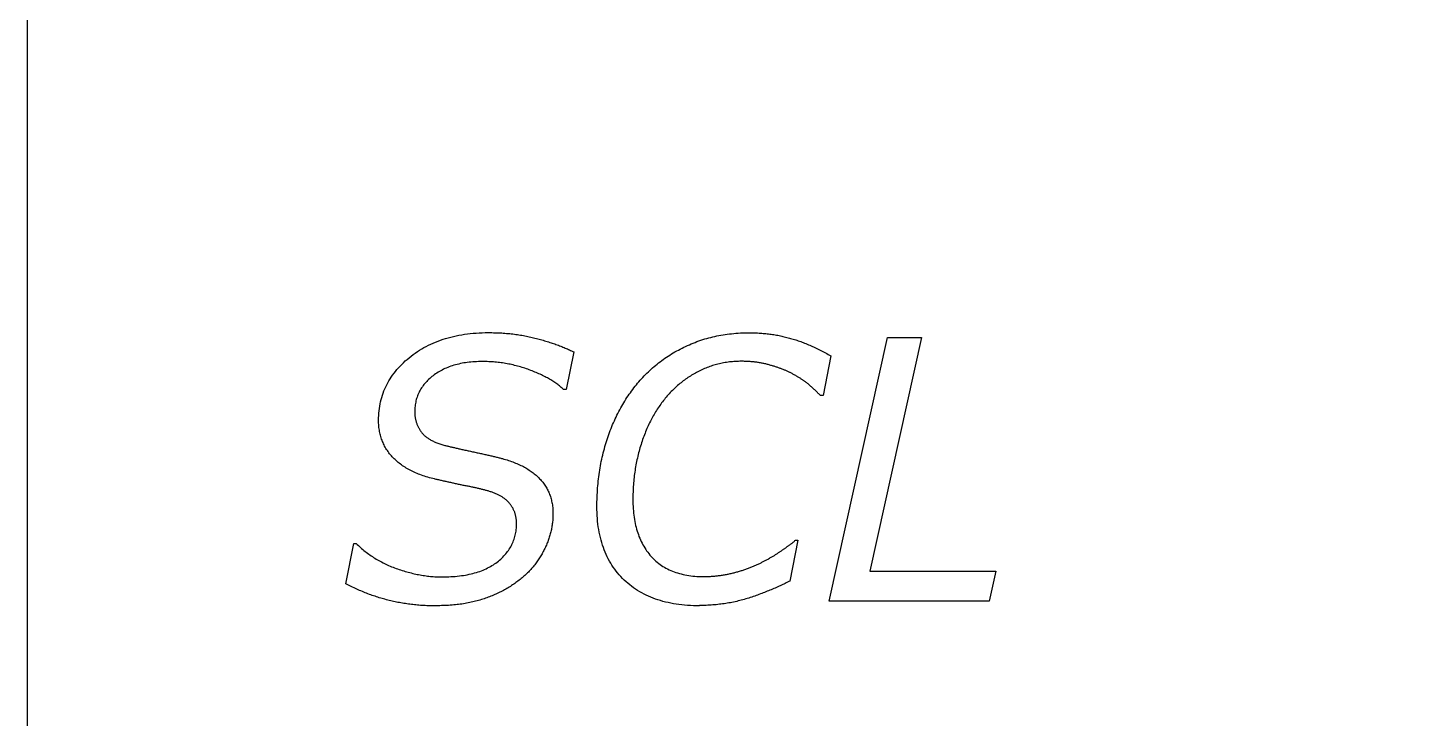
# Model space of a CAD drawing. Extents: x 0.1 to 5.4, y -0.8 to 9.9.
# Drawn here: x 0.074 to 2.662, y 1.986 to 3.287 of the extents above; entities that cross this region are included whole.
import ezdxf

# ---------------------------------------------------------------- set-up
doc = ezdxf.new("R2010")
doc.units = 0
doc.layers.add('CAPA_1', color=7, linetype='CONTINUOUS')

msp = doc.modelspace()

# ---------------------------------------------------------------- linework, layer by layer
at = {"layer": 'CAPA_1', "color": 7}
for points in [[(0.0738, 9.9262), (2.728, 9.9262), (2.728, 0.0738), (0.0738, 0.0738)], [(1.8842, 2.2069), (1.583, 2.2069), (1.6929, 2.7031), (1.7568, 2.7031), (1.6593, 2.2632), (1.8966, 2.2632)]]:
    msp.add_lwpolyline(points, close=True, dxfattribs=at)
for points in [[(0.7923, 2.6651), (0.7961, 2.6681), (0.7999, 2.671), (0.8038, 2.6738), (0.8078, 2.6766), (0.8118, 2.6792), (0.8159, 2.6817), (0.8201, 2.6841), (0.8244, 2.6864), (0.8287, 2.6886), (0.8331, 2.6907), (0.8375, 2.6927), (0.8421, 2.6947), (0.8467, 2.6965), (0.8513, 2.6982), (0.8561, 2.6998), (0.8609, 2.7014), (0.8658, 2.7028), (0.8707, 2.7041), (0.8757, 2.7053), (0.8808, 2.7065), (0.886, 2.7075), (0.8912, 2.7084), (0.8965, 2.7093), (0.9019, 2.71), (0.9073, 2.7107), (0.9128, 2.7112), (0.9184, 2.7116), (0.9241, 2.712), (0.9298, 2.7122), (0.9356, 2.7124), (0.9414, 2.7124)], [(0.9414, 2.7124), (0.9446, 2.7124), (0.9478, 2.7124), (0.951, 2.7123), (0.9541, 2.7123), (0.9573, 2.7121), (0.9604, 2.712), (0.9635, 2.7119), (0.9665, 2.7117), (0.9696, 2.7115), (0.9726, 2.7113), (0.9756, 2.711), (0.9786, 2.7108), (0.9816, 2.7105), (0.9845, 2.7102), (0.9875, 2.7099), (0.9904, 2.7095), (0.9933, 2.7091), (0.9962, 2.7087), (0.999, 2.7083), (1.0019, 2.7078), (1.0047, 2.7074), (1.0075, 2.7069), (1.0103, 2.7064), (1.013, 2.7058), (1.0158, 2.7053), (1.0185, 2.7047), (1.0212, 2.7041), (1.0239, 2.7034), (1.0265, 2.7028), (1.0292, 2.7021), (1.0318, 2.7014)], [(1.0318, 2.7014), (1.0344, 2.7007), (1.037, 2.7), (1.0396, 2.6993), (1.0422, 2.6986), (1.0447, 2.6979), (1.0472, 2.6971), (1.0497, 2.6964), (1.0521, 2.6956), (1.0546, 2.6949), (1.057, 2.6941), (1.0594, 2.6933), (1.0617, 2.6926), (1.0641, 2.6918), (1.0664, 2.691), (1.0687, 2.6902), (1.0709, 2.6893), (1.0732, 2.6885), (1.0754, 2.6877), (1.0776, 2.6868), (1.0798, 2.686), (1.0819, 2.6851), (1.084, 2.6843), (1.0861, 2.6834), (1.0882, 2.6825), (1.0903, 2.6816), (1.0923, 2.6807), (1.0943, 2.6798), (1.0963, 2.6789), (1.0982, 2.6779), (1.1002, 2.677), (1.1021, 2.6761)], [(1.3128, 2.6865), (1.3163, 2.6881), (1.3198, 2.6897), (1.3233, 2.6912), (1.3269, 2.6927), (1.3305, 2.6941), (1.3341, 2.6955), (1.3377, 2.6968), (1.3414, 2.698), (1.345, 2.6992), (1.3488, 2.7004), (1.3525, 2.7015), (1.3562, 2.7025), (1.36, 2.7035), (1.3638, 2.7044), (1.3677, 2.7053), (1.3715, 2.7061), (1.3754, 2.7069), (1.3793, 2.7076), (1.3833, 2.7083), (1.3873, 2.7089), (1.3913, 2.7095), (1.3953, 2.71), (1.3993, 2.7104), (1.4034, 2.7108), (1.4075, 2.7112), (1.4116, 2.7115), (1.4158, 2.7117), (1.4199, 2.7119), (1.4241, 2.712), (1.4284, 2.7121), (1.4326, 2.7121)], [(1.4326, 2.7121), (1.4353, 2.7121), (1.4379, 2.7121), (1.4405, 2.712), (1.4432, 2.712), (1.4458, 2.7119), (1.4484, 2.7117), (1.451, 2.7116), (1.4536, 2.7114), (1.4561, 2.7112), (1.4587, 2.711), (1.4613, 2.7108), (1.4638, 2.7105), (1.4664, 2.7103), (1.4689, 2.71), (1.4714, 2.7096), (1.4739, 2.7093), (1.4764, 2.7089), (1.4789, 2.7086), (1.4814, 2.7081), (1.4839, 2.7077), (1.4864, 2.7073), (1.4888, 2.7068), (1.4913, 2.7063), (1.4937, 2.7058), (1.4961, 2.7052), (1.4986, 2.7047), (1.501, 2.7041), (1.5034, 2.7035), (1.5058, 2.7028), (1.5082, 2.7022), (1.5105, 2.7015)], [(1.5105, 2.7015), (1.5129, 2.7008), (1.5153, 2.7001), (1.5177, 2.6994), (1.52, 2.6986), (1.5224, 2.6979), (1.5248, 2.6971), (1.5272, 2.6962), (1.5296, 2.6954), (1.532, 2.6945), (1.5344, 2.6936), (1.5368, 2.6926), (1.5392, 2.6917), (1.5417, 2.6907), (1.5441, 2.6897), (1.5465, 2.6886), (1.5489, 2.6876), (1.5514, 2.6865), (1.5538, 2.6854), (1.5563, 2.6842), (1.5587, 2.6831), (1.5612, 2.6819), (1.5636, 2.6806), (1.5661, 2.6794), (1.5685, 2.6781), (1.571, 2.6768), (1.5735, 2.6755), (1.576, 2.6742), (1.5784, 2.6728), (1.5809, 2.6714), (1.5834, 2.67), (1.5859, 2.6685)], [(1.1021, 2.6761), (1.0877, 2.6051), (1.0832, 2.6051)], [(1.2225, 2.6171), (1.2249, 2.6199), (1.2273, 2.6227), (1.2297, 2.6255), (1.2322, 2.6282), (1.2348, 2.6308), (1.2373, 2.6335), (1.2399, 2.6361), (1.2426, 2.6386), (1.2452, 2.6411), (1.2479, 2.6436), (1.2507, 2.646), (1.2534, 2.6484), (1.2562, 2.6508), (1.2591, 2.6531), (1.262, 2.6554), (1.2649, 2.6576), (1.2678, 2.6598), (1.2708, 2.662), (1.2738, 2.6641), (1.2769, 2.6662), (1.28, 2.6682), (1.2831, 2.6702), (1.2863, 2.6722), (1.2895, 2.6741), (1.2927, 2.676), (1.296, 2.6778), (1.2993, 2.6796), (1.3026, 2.6814), (1.306, 2.6831), (1.3094, 2.6848), (1.3128, 2.6865)], [(1.5859, 2.6685), (1.5715, 2.5938), (1.5667, 2.5938)], [(0.7348, 2.5471), (0.7349, 2.5517), (0.7351, 2.5562), (0.7353, 2.5607), (0.7358, 2.5651), (0.7363, 2.5694), (0.737, 2.5737), (0.7377, 2.578), (0.7386, 2.5822), (0.7397, 2.5864), (0.7408, 2.5905), (0.742, 2.5945), (0.7434, 2.5985), (0.7449, 2.6025), (0.7465, 2.6064), (0.7483, 2.6102), (0.7501, 2.614), (0.7521, 2.6178), (0.7542, 2.6215), (0.7564, 2.6252), (0.7587, 2.6288), (0.7612, 2.6323), (0.7638, 2.6358), (0.7665, 2.6393), (0.7693, 2.6427), (0.7722, 2.646), (0.7752, 2.6494), (0.7784, 2.6526), (0.7817, 2.6558), (0.7851, 2.659), (0.7886, 2.6621), (0.7923, 2.6651)], [(0.9303, 2.658), (0.9265, 2.658), (0.9229, 2.6579), (0.9192, 2.6577), (0.9156, 2.6575), (0.9121, 2.6573), (0.9086, 2.657), (0.9052, 2.6566), (0.9018, 2.6562), (0.8985, 2.6557), (0.8952, 2.6552), (0.8919, 2.6546), (0.8887, 2.654), (0.8856, 2.6533), (0.8825, 2.6525), (0.8795, 2.6517), (0.8765, 2.6509), (0.8735, 2.65), (0.8706, 2.649), (0.8678, 2.648), (0.865, 2.6469), (0.8622, 2.6457), (0.8595, 2.6446), (0.8568, 2.6433), (0.8542, 2.642), (0.8517, 2.6406), (0.8492, 2.6392), (0.8467, 2.6378), (0.8443, 2.6362), (0.8419, 2.6346), (0.8396, 2.633), (0.8373, 2.6313)], [(1.0184, 2.6424), (1.0157, 2.6433), (1.013, 2.6443), (1.0103, 2.6452), (1.0075, 2.6461), (1.0048, 2.647), (1.002, 2.6478), (0.9993, 2.6486), (0.9965, 2.6494), (0.9937, 2.6501), (0.9909, 2.6508), (0.9881, 2.6515), (0.9853, 2.6521), (0.9825, 2.6527), (0.9797, 2.6533), (0.9769, 2.6538), (0.974, 2.6543), (0.9712, 2.6548), (0.9683, 2.6552), (0.9654, 2.6556), (0.9626, 2.656), (0.9597, 2.6564), (0.9568, 2.6567), (0.9539, 2.6569), (0.9509, 2.6572), (0.948, 2.6574), (0.9451, 2.6576), (0.9421, 2.6577), (0.9392, 2.6578), (0.9362, 2.6579), (0.9332, 2.658), (0.9303, 2.658)], [(1.0832, 2.6051), (1.0817, 2.6065), (1.0802, 2.6078), (1.0787, 2.6092), (1.077, 2.6106), (1.0754, 2.6119), (1.0737, 2.6132), (1.072, 2.6145), (1.0702, 2.6158), (1.0684, 2.6171), (1.0666, 2.6184), (1.0647, 2.6197), (1.0628, 2.6209), (1.0608, 2.6222), (1.0588, 2.6234), (1.0567, 2.6246), (1.0546, 2.6258), (1.0525, 2.627), (1.0503, 2.6282), (1.0481, 2.6293), (1.0459, 2.6305), (1.0436, 2.6316), (1.0412, 2.6328), (1.0389, 2.6339), (1.0364, 2.635), (1.034, 2.6361), (1.0315, 2.6372), (1.029, 2.6382), (1.0264, 2.6393), (1.0238, 2.6403), (1.0211, 2.6413), (1.0184, 2.6424)], [(1.4179, 2.6584), (1.415, 2.6584), (1.4122, 2.6583), (1.4093, 2.6582), (1.4065, 2.6581), (1.4037, 2.6579), (1.4009, 2.6577), (1.3981, 2.6574), (1.3953, 2.6571), (1.3926, 2.6567), (1.3898, 2.6564), (1.3871, 2.6559), (1.3844, 2.6555), (1.3817, 2.655), (1.379, 2.6544), (1.3764, 2.6538), (1.3737, 2.6532), (1.3711, 2.6525), (1.3685, 2.6518), (1.3659, 2.651), (1.3633, 2.6502), (1.3607, 2.6494), (1.3582, 2.6485), (1.3556, 2.6476), (1.3531, 2.6466), (1.3506, 2.6456), (1.3481, 2.6446), (1.3456, 2.6435), (1.3431, 2.6424), (1.3407, 2.6412), (1.3383, 2.64), (1.3358, 2.6388)], [(1.4716, 2.6513), (1.47, 2.6517), (1.4684, 2.6521), (1.4668, 2.6526), (1.4652, 2.653), (1.4636, 2.6534), (1.462, 2.6538), (1.4603, 2.6541), (1.4587, 2.6545), (1.457, 2.6548), (1.4554, 2.6551), (1.4537, 2.6554), (1.452, 2.6557), (1.4503, 2.656), (1.4486, 2.6563), (1.4469, 2.6565), (1.4452, 2.6567), (1.4434, 2.6569), (1.4417, 2.6571), (1.4399, 2.6573), (1.4381, 2.6575), (1.4363, 2.6577), (1.4345, 2.6578), (1.4327, 2.6579), (1.4309, 2.658), (1.4291, 2.6581), (1.4273, 2.6582), (1.4254, 2.6583), (1.4236, 2.6583), (1.4217, 2.6584), (1.4198, 2.6584), (1.4179, 2.6584)], [(1.5134, 2.6352), (1.5123, 2.6358), (1.5111, 2.6364), (1.5099, 2.637), (1.5088, 2.6375), (1.5076, 2.6381), (1.5064, 2.6387), (1.5051, 2.6392), (1.5039, 2.6398), (1.5026, 2.6404), (1.5014, 2.6409), (1.5001, 2.6414), (1.4988, 2.642), (1.4975, 2.6425), (1.4962, 2.643), (1.4948, 2.6436), (1.4935, 2.6441), (1.4921, 2.6446), (1.4907, 2.6451), (1.4894, 2.6456), (1.4879, 2.6461), (1.4865, 2.6466), (1.4851, 2.6471), (1.4836, 2.6476), (1.4822, 2.648), (1.4807, 2.6485), (1.4792, 2.649), (1.4777, 2.6494), (1.4762, 2.6499), (1.4747, 2.6504), (1.4731, 2.6508), (1.4716, 2.6513)], [(0.8373, 2.6313), (0.8351, 2.6296), (0.833, 2.6278), (0.831, 2.626), (0.829, 2.6242), (0.8271, 2.6223), (0.8253, 2.6205), (0.8235, 2.6185), (0.8218, 2.6166), (0.8202, 2.6146), (0.8187, 2.6126), (0.8172, 2.6106), (0.8158, 2.6085), (0.8145, 2.6064), (0.8132, 2.6043), (0.812, 2.6022), (0.8109, 2.6), (0.8099, 2.5978), (0.8089, 2.5955), (0.808, 2.5933), (0.8072, 2.591), (0.8064, 2.5886), (0.8057, 2.5863), (0.8051, 2.5839), (0.8046, 2.5815), (0.8041, 2.579), (0.8037, 2.5765), (0.8034, 2.574), (0.8032, 2.5715), (0.803, 2.5689), (0.8029, 2.5663), (0.8028, 2.5637)], [(1.1656, 2.5131), (1.1669, 2.517), (1.1682, 2.5207), (1.1696, 2.5245), (1.171, 2.5282), (1.1725, 2.5319), (1.1739, 2.5356), (1.1754, 2.5392), (1.177, 2.5428), (1.1786, 2.5464), (1.1802, 2.5499), (1.1818, 2.5534), (1.1835, 2.5569), (1.1853, 2.5603), (1.187, 2.5637), (1.1888, 2.5671), (1.1907, 2.5705), (1.1925, 2.5738), (1.1944, 2.5771), (1.1964, 2.5804), (1.1983, 2.5836), (1.2004, 2.5868), (1.2024, 2.59), (1.2045, 2.5931), (1.2066, 2.5962), (1.2088, 2.5993), (1.211, 2.6023), (1.2132, 2.6054), (1.2155, 2.6084), (1.2178, 2.6113), (1.2201, 2.6142), (1.2225, 2.6171)], [(1.3358, 2.6388), (1.3334, 2.6375), (1.3311, 2.6362), (1.3287, 2.6349), (1.3264, 2.6335), (1.324, 2.6321), (1.3217, 2.6307), (1.3195, 2.6293), (1.3172, 2.6278), (1.315, 2.6262), (1.3128, 2.6247), (1.3106, 2.6231), (1.3084, 2.6215), (1.3062, 2.6198), (1.3041, 2.6181), (1.302, 2.6164), (1.2999, 2.6147), (1.2978, 2.6129), (1.2958, 2.6111), (1.2938, 2.6092), (1.2918, 2.6073), (1.2898, 2.6054), (1.2878, 2.6035), (1.2858, 2.6015), (1.2839, 2.5995), (1.282, 2.5974), (1.2801, 2.5953), (1.2783, 2.5932), (1.2764, 2.5911), (1.2746, 2.5889), (1.2728, 2.5867), (1.271, 2.5844)], [(1.5453, 2.6142), (1.5446, 2.6148), (1.5439, 2.6154), (1.5432, 2.616), (1.5424, 2.6166), (1.5417, 2.6172), (1.5409, 2.6178), (1.54, 2.6185), (1.5392, 2.6191), (1.5383, 2.6197), (1.5374, 2.6204), (1.5365, 2.621), (1.5356, 2.6217), (1.5346, 2.6223), (1.5336, 2.623), (1.5326, 2.6237), (1.5316, 2.6244), (1.5305, 2.625), (1.5294, 2.6257), (1.5283, 2.6264), (1.5272, 2.6271), (1.5261, 2.6278), (1.5249, 2.6286), (1.5237, 2.6293), (1.5225, 2.63), (1.5213, 2.6307), (1.52, 2.6315), (1.5187, 2.6322), (1.5174, 2.6329), (1.5161, 2.6337), (1.5148, 2.6344), (1.5134, 2.6352)], [(1.5667, 2.5938), (1.5661, 2.5945), (1.5654, 2.5953), (1.5647, 2.596), (1.564, 2.5967), (1.5633, 2.5973), (1.5626, 2.598), (1.562, 2.5987), (1.5613, 2.5994), (1.5606, 2.6001), (1.5599, 2.6008), (1.5592, 2.6014), (1.5585, 2.6021), (1.5578, 2.6028), (1.5572, 2.6034), (1.5565, 2.6041), (1.5558, 2.6048), (1.5551, 2.6054), (1.5544, 2.6061), (1.5537, 2.6067), (1.553, 2.6073), (1.5523, 2.608), (1.5516, 2.6086), (1.5509, 2.6093), (1.5502, 2.6099), (1.5495, 2.6105), (1.5488, 2.6111), (1.5481, 2.6117), (1.5474, 2.6123), (1.5467, 2.613), (1.546, 2.6136), (1.5453, 2.6142)], [(0.8028, 2.5637), (0.8028, 2.5623), (0.8029, 2.5609), (0.8029, 2.5595), (0.803, 2.5581), (0.8032, 2.5567), (0.8033, 2.5554), (0.8035, 2.554), (0.8037, 2.5527), (0.8039, 2.5514), (0.8041, 2.5501), (0.8044, 2.5488), (0.8047, 2.5475), (0.805, 2.5462), (0.8054, 2.5449), (0.8057, 2.5437), (0.8061, 2.5424), (0.8066, 2.5412), (0.807, 2.54), (0.8075, 2.5388), (0.808, 2.5376), (0.8085, 2.5364), (0.8091, 2.5352), (0.8097, 2.534), (0.8103, 2.5329), (0.8109, 2.5317), (0.8116, 2.5306), (0.8123, 2.5295), (0.813, 2.5283), (0.8137, 2.5272), (0.8145, 2.5262), (0.8153, 2.5251)], [(1.271, 2.5844), (1.2693, 2.5822), (1.2676, 2.58), (1.2659, 2.5777), (1.2643, 2.5754), (1.2627, 2.5731), (1.2611, 2.5707), (1.2595, 2.5683), (1.2579, 2.5659), (1.2564, 2.5635), (1.2549, 2.561), (1.2534, 2.5585), (1.252, 2.5559), (1.2505, 2.5533), (1.2491, 2.5507), (1.2477, 2.5481), (1.2464, 2.5454), (1.245, 2.5427), (1.2437, 2.54), (1.2424, 2.5372), (1.2412, 2.5345), (1.2399, 2.5316), (1.2387, 2.5288), (1.2375, 2.5259), (1.2364, 2.523), (1.2352, 2.5201), (1.2341, 2.5171), (1.233, 2.5141), (1.2319, 2.5111), (1.2309, 2.508), (1.2299, 2.5049), (1.2289, 2.5018)], [(0.7623, 2.4769), (0.7605, 2.4787), (0.7588, 2.4806), (0.7572, 2.4825), (0.7556, 2.4844), (0.7541, 2.4863), (0.7527, 2.4883), (0.7513, 2.4903), (0.7499, 2.4924), (0.7486, 2.4944), (0.7474, 2.4965), (0.7462, 2.4987), (0.7451, 2.5008), (0.7441, 2.503), (0.7431, 2.5052), (0.7421, 2.5075), (0.7412, 2.5097), (0.7404, 2.512), (0.7396, 2.5143), (0.7389, 2.5167), (0.7383, 2.5191), (0.7377, 2.5215), (0.7371, 2.5239), (0.7366, 2.5264), (0.7362, 2.5289), (0.7358, 2.5314), (0.7355, 2.534), (0.7353, 2.5365), (0.7351, 2.5391), (0.7349, 2.5418), (0.7348, 2.5445), (0.7348, 2.5471)], [(0.8153, 2.5251), (0.8161, 2.524), (0.817, 2.523), (0.8179, 2.5219), (0.8188, 2.5209), (0.8198, 2.5199), (0.8208, 2.5189), (0.8219, 2.518), (0.823, 2.517), (0.8242, 2.5161), (0.8253, 2.5152), (0.8266, 2.5143), (0.8278, 2.5134), (0.8292, 2.5126), (0.8305, 2.5117), (0.8319, 2.5109), (0.8333, 2.5101), (0.8348, 2.5093), (0.8363, 2.5085), (0.8379, 2.5078), (0.8395, 2.507), (0.8411, 2.5063), (0.8428, 2.5056), (0.8445, 2.5049), (0.8462, 2.5042), (0.848, 2.5036), (0.8499, 2.503), (0.8518, 2.5023), (0.8537, 2.5017), (0.8556, 2.5012), (0.8576, 2.5006), (0.8597, 2.5)], [(1.1458, 2.3852), (1.1458, 2.3896), (1.1459, 2.394), (1.146, 2.3984), (1.1462, 2.4027), (1.1463, 2.4071), (1.1466, 2.4114), (1.1468, 2.4157), (1.1471, 2.42), (1.1475, 2.4242), (1.1479, 2.4285), (1.1483, 2.4327), (1.1488, 2.4369), (1.1493, 2.4411), (1.1499, 2.4453), (1.1505, 2.4494), (1.1511, 2.4535), (1.1518, 2.4576), (1.1525, 2.4617), (1.1533, 2.4658), (1.1541, 2.4699), (1.1549, 2.4739), (1.1558, 2.4779), (1.1567, 2.4819), (1.1577, 2.4859), (1.1587, 2.4898), (1.1598, 2.4938), (1.1608, 2.4977), (1.162, 2.5016), (1.1632, 2.5054), (1.1644, 2.5093), (1.1656, 2.5131)], [(0.8597, 2.5), (0.861, 2.4997), (0.8624, 2.4994), (0.8638, 2.499), (0.8652, 2.4987), (0.8666, 2.4983), (0.8681, 2.498), (0.8696, 2.4976), (0.8711, 2.4973), (0.8727, 2.4969), (0.8743, 2.4965), (0.8759, 2.4961), (0.8775, 2.4958), (0.8792, 2.4954), (0.8809, 2.495), (0.8826, 2.4946), (0.8843, 2.4942), (0.8861, 2.4938), (0.8879, 2.4934), (0.8898, 2.493), (0.8916, 2.4926), (0.8935, 2.4921), (0.8954, 2.4917), (0.8974, 2.4913), (0.8994, 2.4908), (0.9014, 2.4904), (0.9034, 2.49), (0.9055, 2.4895), (0.9075, 2.4891), (0.9097, 2.4886), (0.9118, 2.4881), (0.914, 2.4877)], [(0.914, 2.4877), (0.9161, 2.4872), (0.9183, 2.4868), (0.9204, 2.4863), (0.9225, 2.4859), (0.9246, 2.4854), (0.9267, 2.485), (0.9287, 2.4845), (0.9307, 2.4841), (0.9327, 2.4836), (0.9347, 2.4832), (0.9366, 2.4827), (0.9385, 2.4823), (0.9404, 2.4819), (0.9423, 2.4814), (0.9442, 2.481), (0.946, 2.4806), (0.9478, 2.4801), (0.9496, 2.4797), (0.9514, 2.4793), (0.9531, 2.4789), (0.9548, 2.4785), (0.9565, 2.478), (0.9582, 2.4776), (0.9599, 2.4772), (0.9615, 2.4768), (0.9631, 2.4764), (0.9647, 2.476), (0.9663, 2.4756), (0.9678, 2.4752), (0.9693, 2.4748), (0.9708, 2.4744)], [(1.2289, 2.5018), (1.2279, 2.4986), (1.2269, 2.4955), (1.226, 2.4923), (1.2252, 2.4891), (1.2243, 2.4859), (1.2235, 2.4827), (1.2227, 2.4795), (1.222, 2.4763), (1.2212, 2.473), (1.2206, 2.4698), (1.2199, 2.4665), (1.2193, 2.4632), (1.2187, 2.4599), (1.2181, 2.4566), (1.2176, 2.4532), (1.2171, 2.4499), (1.2167, 2.4465), (1.2162, 2.4432), (1.2158, 2.4398), (1.2155, 2.4364), (1.2151, 2.433), (1.2148, 2.4295), (1.2145, 2.4261), (1.2143, 2.4227), (1.2141, 2.4192), (1.2139, 2.4157), (1.2138, 2.4122), (1.2137, 2.4087), (1.2136, 2.4052), (1.2135, 2.4017), (1.2135, 2.3981)], [(0.8399, 2.4368), (0.8367, 2.4376), (0.8335, 2.4384), (0.8304, 2.4392), (0.8273, 2.4401), (0.8243, 2.441), (0.8213, 2.442), (0.8184, 2.4429), (0.8155, 2.4439), (0.8127, 2.445), (0.8099, 2.4461), (0.8072, 2.4472), (0.8045, 2.4483), (0.8018, 2.4495), (0.7992, 2.4508), (0.7967, 2.452), (0.7942, 2.4533), (0.7917, 2.4546), (0.7893, 2.456), (0.7869, 2.4574), (0.7846, 2.4588), (0.7824, 2.4603), (0.7801, 2.4618), (0.778, 2.4633), (0.7758, 2.4649), (0.7738, 2.4665), (0.7717, 2.4681), (0.7697, 2.4698), (0.7678, 2.4715), (0.7659, 2.4733), (0.7641, 2.475), (0.7623, 2.4769)], [(0.9708, 2.4744), (0.9737, 2.4735), (0.9766, 2.4727), (0.9794, 2.4718), (0.9821, 2.4708), (0.9849, 2.4699), (0.9875, 2.4689), (0.9902, 2.4679), (0.9927, 2.4669), (0.9953, 2.4658), (0.9978, 2.4647), (1.0002, 2.4636), (1.0026, 2.4625), (1.005, 2.4613), (1.0073, 2.4601), (1.0095, 2.4589), (1.0118, 2.4576), (1.0139, 2.4564), (1.016, 2.4551), (1.0181, 2.4537), (1.0202, 2.4524), (1.0221, 2.451), (1.0241, 2.4496), (1.026, 2.4482), (1.0278, 2.4467), (1.0296, 2.4452), (1.0314, 2.4437), (1.0331, 2.4422), (1.0348, 2.4406), (1.0364, 2.439), (1.0379, 2.4374), (1.0395, 2.4358)], [(0.8942, 2.4248), (0.8923, 2.4252), (0.8905, 2.4255), (0.8887, 2.4259), (0.8869, 2.4263), (0.8851, 2.4267), (0.8833, 2.4271), (0.8815, 2.4275), (0.8797, 2.4279), (0.8779, 2.4283), (0.8761, 2.4287), (0.8743, 2.4291), (0.8725, 2.4295), (0.8708, 2.4299), (0.869, 2.4303), (0.8673, 2.4306), (0.8655, 2.431), (0.8638, 2.4314), (0.862, 2.4318), (0.8603, 2.4322), (0.8586, 2.4326), (0.8568, 2.433), (0.8551, 2.4334), (0.8534, 2.4337), (0.8517, 2.4341), (0.85, 2.4345), (0.8483, 2.4349), (0.8466, 2.4353), (0.8449, 2.4357), (0.8432, 2.436), (0.8416, 2.4364), (0.8399, 2.4368)], [(1.0395, 2.4358), (1.041, 2.4341), (1.0424, 2.4324), (1.0438, 2.4307), (1.0452, 2.4289), (1.0465, 2.4272), (1.0477, 2.4254), (1.0489, 2.4235), (1.0501, 2.4217), (1.0512, 2.4198), (1.0523, 2.4178), (1.0533, 2.4159), (1.0542, 2.4139), (1.0551, 2.4119), (1.056, 2.4099), (1.0568, 2.4078), (1.0576, 2.4057), (1.0583, 2.4036), (1.0589, 2.4015), (1.0596, 2.3993), (1.0601, 2.3971), (1.0606, 2.3949), (1.0611, 2.3926), (1.0615, 2.3904), (1.0619, 2.3881), (1.0622, 2.3857), (1.0625, 2.3834), (1.0627, 2.381), (1.0629, 2.3785), (1.063, 2.3761), (1.0631, 2.3736), (1.0631, 2.3711)], [(0.9437, 2.4134), (0.9423, 2.4138), (0.941, 2.4142), (0.9396, 2.4146), (0.9382, 2.415), (0.9368, 2.4154), (0.9353, 2.4158), (0.9339, 2.4161), (0.9324, 2.4165), (0.9309, 2.4169), (0.9294, 2.4173), (0.9279, 2.4177), (0.9264, 2.418), (0.9249, 2.4184), (0.9233, 2.4188), (0.9217, 2.4191), (0.9201, 2.4195), (0.9185, 2.4199), (0.9169, 2.4202), (0.9152, 2.4206), (0.9136, 2.4209), (0.9119, 2.4213), (0.9102, 2.4217), (0.9085, 2.422), (0.9067, 2.4224), (0.905, 2.4227), (0.9032, 2.4231), (0.9015, 2.4234), (0.8997, 2.4237), (0.8978, 2.4241), (0.896, 2.4244), (0.8942, 2.4248)], [(0.9814, 2.3907), (0.9805, 2.3917), (0.9797, 2.3927), (0.9788, 2.3936), (0.9779, 2.3946), (0.9769, 2.3955), (0.976, 2.3964), (0.975, 2.3973), (0.974, 2.3981), (0.9729, 2.399), (0.9718, 2.3998), (0.9708, 2.4006), (0.9696, 2.4014), (0.9685, 2.4022), (0.9673, 2.403), (0.9662, 2.4037), (0.9649, 2.4044), (0.9637, 2.4052), (0.9624, 2.4058), (0.9611, 2.4065), (0.9598, 2.4072), (0.9585, 2.4078), (0.9571, 2.4085), (0.9557, 2.4091), (0.9543, 2.4097), (0.9529, 2.4103), (0.9514, 2.4108), (0.9499, 2.4114), (0.9484, 2.4119), (0.9468, 2.4124), (0.9453, 2.4129), (0.9437, 2.4134)], [(0.9944, 2.3524), (0.9944, 2.3539), (0.9944, 2.3554), (0.9943, 2.3568), (0.9942, 2.3582), (0.9941, 2.3596), (0.994, 2.361), (0.9938, 2.3624), (0.9936, 2.3638), (0.9933, 2.3651), (0.9931, 2.3665), (0.9928, 2.3678), (0.9925, 2.3691), (0.9921, 2.3704), (0.9918, 2.3716), (0.9914, 2.3729), (0.991, 2.3741), (0.9905, 2.3753), (0.99, 2.3765), (0.9895, 2.3777), (0.989, 2.3789), (0.9884, 2.3801), (0.9879, 2.3812), (0.9872, 2.3823), (0.9866, 2.3834), (0.9859, 2.3845), (0.9852, 2.3856), (0.9845, 2.3867), (0.9838, 2.3877), (0.983, 2.3887), (0.9822, 2.3897), (0.9814, 2.3907)], [(1.1972, 2.2465), (1.194, 2.2497), (1.1908, 2.253), (1.1878, 2.2564), (1.1848, 2.2598), (1.182, 2.2634), (1.1793, 2.267), (1.1766, 2.2707), (1.1741, 2.2745), (1.1717, 2.2784), (1.1694, 2.2823), (1.1672, 2.2864), (1.1651, 2.2905), (1.1632, 2.2948), (1.1613, 2.2991), (1.1595, 2.3034), (1.1579, 2.3079), (1.1563, 2.3125), (1.1549, 2.3171), (1.1535, 2.3218), (1.1523, 2.3267), (1.1512, 2.3316), (1.1502, 2.3365), (1.1492, 2.3416), (1.1484, 2.3467), (1.1477, 2.352), (1.1472, 2.3573), (1.1467, 2.3627), (1.1463, 2.3682), (1.146, 2.3738), (1.1459, 2.3794), (1.1458, 2.3852)], [(1.2135, 2.3981), (1.2136, 2.3937), (1.2137, 2.3894), (1.2138, 2.3851), (1.2141, 2.3809), (1.2144, 2.3768), (1.2148, 2.3727), (1.2153, 2.3687), (1.2158, 2.3647), (1.2164, 2.3608), (1.2171, 2.357), (1.2178, 2.3532), (1.2186, 2.3495), (1.2195, 2.3459), (1.2205, 2.3423), (1.2215, 2.3388), (1.2226, 2.3353), (1.2238, 2.332), (1.225, 2.3286), (1.2264, 2.3254), (1.2278, 2.3222), (1.2292, 2.319), (1.2307, 2.316), (1.2323, 2.313), (1.234, 2.31), (1.2358, 2.3071), (1.2376, 2.3043), (1.2394, 2.3015), (1.2414, 2.2988), (1.2434, 2.2962), (1.2455, 2.2936), (1.2477, 2.2911)], [(1.0631, 2.3711), (1.0631, 2.369), (1.063, 2.3669), (1.063, 2.3648), (1.0629, 2.3627), (1.0627, 2.3606), (1.0625, 2.3585), (1.0623, 2.3564), (1.0621, 2.3543), (1.0618, 2.3522), (1.0615, 2.3501), (1.0612, 2.348), (1.0608, 2.3459), (1.0604, 2.3438), (1.06, 2.3417), (1.0595, 2.3396), (1.059, 2.3375), (1.0585, 2.3354), (1.0579, 2.3333), (1.0573, 2.3312), (1.0567, 2.3291), (1.0561, 2.327), (1.0554, 2.3249), (1.0547, 2.3228), (1.0539, 2.3207), (1.0531, 2.3187), (1.0523, 2.3166), (1.0515, 2.3145), (1.0506, 2.3124), (1.0497, 2.3103), (1.0487, 2.3082), (1.0478, 2.3061)], [(0.958, 2.2804), (0.9604, 2.2822), (0.9626, 2.2841), (0.9647, 2.286), (0.9668, 2.288), (0.9688, 2.2899), (0.9708, 2.2919), (0.9726, 2.294), (0.9744, 2.296), (0.9761, 2.2981), (0.9777, 2.3003), (0.9793, 2.3024), (0.9808, 2.3046), (0.9822, 2.3069), (0.9835, 2.3091), (0.9847, 2.3114), (0.9859, 2.3137), (0.987, 2.3161), (0.988, 2.3185), (0.989, 2.3209), (0.9899, 2.3233), (0.9907, 2.3258), (0.9914, 2.3283), (0.992, 2.3309), (0.9926, 2.3335), (0.9931, 2.3361), (0.9935, 2.3387), (0.9938, 2.3414), (0.9941, 2.3441), (0.9943, 2.3469), (0.9944, 2.3496), (0.9944, 2.3524)], [(0.6729, 2.2394), (0.6882, 2.3151), (0.6927, 2.3151)], [(0.6927, 2.3151), (0.6946, 2.3132), (0.6967, 2.3113), (0.6987, 2.3094), (0.7008, 2.3075), (0.7029, 2.3057), (0.705, 2.3039), (0.7072, 2.3022), (0.7094, 2.3004), (0.7116, 2.2987), (0.7139, 2.297), (0.7161, 2.2954), (0.7184, 2.2937), (0.7208, 2.2922), (0.7231, 2.2906), (0.7255, 2.2891), (0.728, 2.2875), (0.7304, 2.2861), (0.7329, 2.2846), (0.7354, 2.2832), (0.7379, 2.2818), (0.7405, 2.2805), (0.7431, 2.2791), (0.7457, 2.2778), (0.7484, 2.2765), (0.751, 2.2753), (0.7537, 2.2741), (0.7565, 2.2729), (0.7592, 2.2717), (0.762, 2.2706), (0.7649, 2.2695), (0.7677, 2.2685)], [(1.0478, 2.3061), (1.0468, 2.3041), (1.0457, 2.302), (1.0447, 2.3), (1.0436, 2.2979), (1.0425, 2.2959), (1.0414, 2.294), (1.0402, 2.292), (1.0391, 2.2901), (1.0379, 2.2881), (1.0366, 2.2862), (1.0354, 2.2843), (1.0341, 2.2825), (1.0328, 2.2806), (1.0315, 2.2788), (1.0301, 2.277), (1.0287, 2.2752), (1.0273, 2.2734), (1.0259, 2.2717), (1.0244, 2.27), (1.0229, 2.2683), (1.0214, 2.2666), (1.0199, 2.2649), (1.0184, 2.2633), (1.0168, 2.2616), (1.0152, 2.26), (1.0135, 2.2584), (1.0119, 2.2569), (1.0102, 2.2553), (1.0085, 2.2538), (1.0067, 2.2523), (1.005, 2.2508)], [(1.491, 2.3002), (1.4921, 2.301), (1.4932, 2.3017), (1.4942, 2.3024), (1.4953, 2.3031), (1.4963, 2.3039), (1.4973, 2.3046), (1.4983, 2.3053), (1.4993, 2.306), (1.5003, 2.3067), (1.5013, 2.3074), (1.5022, 2.3081), (1.5032, 2.3088), (1.5041, 2.3095), (1.5051, 2.3101), (1.506, 2.3108), (1.5069, 2.3115), (1.5078, 2.3122), (1.5087, 2.3129), (1.5096, 2.3135), (1.5105, 2.3142), (1.5113, 2.3148), (1.5122, 2.3155), (1.5131, 2.3162), (1.5139, 2.3168), (1.5147, 2.3175), (1.5155, 2.3181), (1.5163, 2.3187), (1.5171, 2.3194), (1.5179, 2.32), (1.5187, 2.3207), (1.5195, 2.3213)], [(1.5195, 2.3213), (1.5239, 2.3213), (1.5089, 2.2447)], [(0.8539, 2.2524), (0.8583, 2.2524), (0.8626, 2.2525), (0.8668, 2.2527), (0.871, 2.2529), (0.875, 2.2531), (0.8791, 2.2535), (0.883, 2.2538), (0.8869, 2.2543), (0.8907, 2.2548), (0.8945, 2.2553), (0.8982, 2.2559), (0.9018, 2.2566), (0.9054, 2.2573), (0.9089, 2.2581), (0.9123, 2.259), (0.9156, 2.2599), (0.9189, 2.2608), (0.9222, 2.2619), (0.9253, 2.2629), (0.9284, 2.2641), (0.9314, 2.2653), (0.9344, 2.2665), (0.9373, 2.2678), (0.9401, 2.2692), (0.9429, 2.2706), (0.9456, 2.2721), (0.9482, 2.2736), (0.9508, 2.2753), (0.9533, 2.2769), (0.9557, 2.2786), (0.958, 2.2804)], [(1.2477, 2.2911), (1.2499, 2.2887), (1.2522, 2.2864), (1.2546, 2.2841), (1.257, 2.282), (1.2595, 2.2799), (1.2621, 2.2779), (1.2647, 2.2759), (1.2674, 2.2741), (1.2701, 2.2723), (1.2729, 2.2706), (1.2758, 2.269), (1.2787, 2.2674), (1.2817, 2.266), (1.2848, 2.2646), (1.2879, 2.2633), (1.2911, 2.262), (1.2943, 2.2609), (1.2976, 2.2598), (1.301, 2.2588), (1.3044, 2.2579), (1.3079, 2.2571), (1.3115, 2.2563), (1.3151, 2.2557), (1.3188, 2.2551), (1.3225, 2.2546), (1.3264, 2.2541), (1.3302, 2.2538), (1.3342, 2.2535), (1.3382, 2.2533), (1.3422, 2.2532), (1.3464, 2.2531)], [(1.4039, 2.2603), (1.4056, 2.2608), (1.4074, 2.2612), (1.4091, 2.2617), (1.4109, 2.2622), (1.4126, 2.2627), (1.4143, 2.2632), (1.416, 2.2637), (1.4177, 2.2642), (1.4194, 2.2648), (1.4211, 2.2653), (1.4227, 2.2659), (1.4244, 2.2664), (1.426, 2.267), (1.4276, 2.2676), (1.4292, 2.2681), (1.4309, 2.2687), (1.4324, 2.2693), (1.434, 2.2699), (1.4356, 2.2706), (1.4372, 2.2712), (1.4387, 2.2718), (1.4403, 2.2724), (1.4418, 2.2731), (1.4433, 2.2738), (1.4448, 2.2744), (1.4463, 2.2751), (1.4478, 2.2758), (1.4493, 2.2765), (1.4508, 2.2772), (1.4522, 2.2779), (1.4537, 2.2786)], [(1.4537, 2.2786), (1.455, 2.2792), (1.4563, 2.2799), (1.4577, 2.2806), (1.459, 2.2813), (1.4603, 2.2819), (1.4616, 2.2826), (1.4628, 2.2833), (1.4641, 2.284), (1.4654, 2.2847), (1.4666, 2.2853), (1.4679, 2.286), (1.4691, 2.2867), (1.4704, 2.2874), (1.4716, 2.2881), (1.4728, 2.2888), (1.474, 2.2895), (1.4752, 2.2902), (1.4764, 2.2909), (1.4776, 2.2916), (1.4787, 2.2923), (1.4799, 2.293), (1.4811, 2.2937), (1.4822, 2.2945), (1.4833, 2.2952), (1.4845, 2.2959), (1.4856, 2.2966), (1.4867, 2.2973), (1.4878, 2.2981), (1.4889, 2.2988), (1.49, 2.2995), (1.491, 2.3002)], [(0.7677, 2.2685), (0.7706, 2.2674), (0.7735, 2.2665), (0.7763, 2.2655), (0.7792, 2.2646), (0.782, 2.2637), (0.7849, 2.2628), (0.7877, 2.262), (0.7906, 2.2612), (0.7934, 2.2605), (0.7962, 2.2598), (0.799, 2.2591), (0.8018, 2.2584), (0.8046, 2.2578), (0.8074, 2.2572), (0.8102, 2.2567), (0.813, 2.2562), (0.8158, 2.2557), (0.8185, 2.2552), (0.8213, 2.2548), (0.8241, 2.2544), (0.8268, 2.2541), (0.8296, 2.2538), (0.8323, 2.2535), (0.835, 2.2532), (0.8377, 2.253), (0.8405, 2.2528), (0.8432, 2.2527), (0.8459, 2.2526), (0.8486, 2.2525), (0.8512, 2.2524), (0.8539, 2.2524)], [(1.3464, 2.2531), (1.3483, 2.2531), (1.3503, 2.2532), (1.3522, 2.2532), (1.3542, 2.2533), (1.3561, 2.2533), (1.358, 2.2534), (1.3599, 2.2535), (1.3618, 2.2536), (1.3637, 2.2537), (1.3656, 2.2539), (1.3675, 2.254), (1.3694, 2.2542), (1.3713, 2.2544), (1.3731, 2.2546), (1.375, 2.2548), (1.3768, 2.255), (1.3787, 2.2553), (1.3805, 2.2556), (1.3824, 2.2558), (1.3842, 2.2561), (1.386, 2.2564), (1.3878, 2.2567), (1.3896, 2.2571), (1.3914, 2.2574), (1.3932, 2.2578), (1.395, 2.2582), (1.3968, 2.2586), (1.3986, 2.259), (1.4003, 2.2594), (1.4021, 2.2598), (1.4039, 2.2603)], [(0.7549, 2.2081), (0.7522, 2.2088), (0.7495, 2.2095), (0.7468, 2.2102), (0.7442, 2.2109), (0.7415, 2.2117), (0.7388, 2.2125), (0.7361, 2.2133), (0.7334, 2.2141), (0.7308, 2.215), (0.7281, 2.2159), (0.7254, 2.2168), (0.7228, 2.2177), (0.7201, 2.2186), (0.7175, 2.2196), (0.7148, 2.2206), (0.7122, 2.2216), (0.7095, 2.2226), (0.7069, 2.2237), (0.7042, 2.2248), (0.7016, 2.2259), (0.699, 2.227), (0.6964, 2.2281), (0.6937, 2.2293), (0.6911, 2.2305), (0.6885, 2.2317), (0.6859, 2.2329), (0.6833, 2.2342), (0.6807, 2.2355), (0.6781, 2.2368), (0.6755, 2.2381), (0.6729, 2.2394)], [(1.005, 2.2508), (1.0031, 2.2492), (1.0012, 2.2476), (0.9992, 2.2461), (0.9972, 2.2446), (0.9952, 2.2431), (0.9932, 2.2416), (0.9912, 2.2402), (0.9891, 2.2388), (0.9871, 2.2374), (0.985, 2.236), (0.9828, 2.2346), (0.9807, 2.2333), (0.9785, 2.232), (0.9764, 2.2307), (0.9742, 2.2294), (0.9719, 2.2282), (0.9697, 2.227), (0.9674, 2.2258), (0.9651, 2.2246), (0.9628, 2.2234), (0.9605, 2.2223), (0.9581, 2.2212), (0.9558, 2.2201), (0.9534, 2.219), (0.9509, 2.218), (0.9485, 2.2169), (0.9461, 2.2159), (0.9436, 2.215), (0.9411, 2.214), (0.9385, 2.2131), (0.936, 2.2122)], [(1.339, 2.1979), (1.3332, 2.1979), (1.3275, 2.1981), (1.3219, 2.1983), (1.3164, 2.1987), (1.3109, 2.1991), (1.3055, 2.1997), (1.3002, 2.2003), (1.295, 2.2011), (1.2898, 2.202), (1.2848, 2.2029), (1.2798, 2.204), (1.2749, 2.2051), (1.2701, 2.2064), (1.2653, 2.2078), (1.2607, 2.2092), (1.2561, 2.2108), (1.2516, 2.2125), (1.2472, 2.2143), (1.2429, 2.2161), (1.2386, 2.2181), (1.2345, 2.2202), (1.2304, 2.2224), (1.2264, 2.2246), (1.2224, 2.227), (1.2186, 2.2295), (1.2148, 2.2321), (1.2112, 2.2347), (1.2076, 2.2375), (1.204, 2.2404), (1.2006, 2.2434), (1.1972, 2.2465)], [(1.5089, 2.2447), (1.5068, 2.2435), (1.5046, 2.2424), (1.5023, 2.2413), (1.5001, 2.2402), (1.4979, 2.239), (1.4956, 2.2379), (1.4933, 2.2369), (1.4909, 2.2358), (1.4886, 2.2347), (1.4862, 2.2336), (1.4839, 2.2325), (1.4814, 2.2315), (1.479, 2.2304), (1.4766, 2.2294), (1.4741, 2.2283), (1.4716, 2.2273), (1.4691, 2.2263), (1.4665, 2.2253), (1.464, 2.2243), (1.4614, 2.2233), (1.4588, 2.2223), (1.4562, 2.2213), (1.4536, 2.2203), (1.4509, 2.2193), (1.4482, 2.2183), (1.4455, 2.2174), (1.4428, 2.2164), (1.44, 2.2155), (1.4373, 2.2145), (1.4345, 2.2136), (1.4317, 2.2127)], [(0.8431, 2.1979), (0.8401, 2.1979), (0.8371, 2.1979), (0.8342, 2.198), (0.8312, 2.198), (0.8283, 2.1981), (0.8253, 2.1982), (0.8224, 2.1984), (0.8195, 2.1985), (0.8166, 2.1987), (0.8137, 2.1989), (0.8108, 2.1991), (0.8079, 2.1994), (0.805, 2.1997), (0.8022, 2.1999), (0.7993, 2.2003), (0.7965, 2.2006), (0.7936, 2.2009), (0.7908, 2.2013), (0.788, 2.2017), (0.7852, 2.2021), (0.7824, 2.2025), (0.7796, 2.203), (0.7768, 2.2035), (0.7741, 2.204), (0.7713, 2.2045), (0.7685, 2.205), (0.7658, 2.2056), (0.7631, 2.2062), (0.7603, 2.2068), (0.7576, 2.2074), (0.7549, 2.2081)], [(0.936, 2.2122), (0.9335, 2.2113), (0.9309, 2.2104), (0.9283, 2.2096), (0.9256, 2.2088), (0.923, 2.208), (0.9203, 2.2073), (0.9175, 2.2065), (0.9148, 2.2059), (0.912, 2.2052), (0.9092, 2.2046), (0.9063, 2.204), (0.9034, 2.2034), (0.9005, 2.2029), (0.8976, 2.2024), (0.8946, 2.2019), (0.8916, 2.2014), (0.8886, 2.201), (0.8855, 2.2006), (0.8825, 2.2003), (0.8793, 2.1999), (0.8762, 2.1996), (0.873, 2.1993), (0.8698, 2.1991), (0.8666, 2.1989), (0.8633, 2.1987), (0.86, 2.1985), (0.8567, 2.1984), (0.8533, 2.1983), (0.8499, 2.1982), (0.8465, 2.1982), (0.8431, 2.1982)], [(1.4317, 2.2127), (1.4288, 2.2118), (1.426, 2.2109), (1.4232, 2.2101), (1.4203, 2.2093), (1.4175, 2.2085), (1.4146, 2.2078), (1.4117, 2.2071), (1.4089, 2.2064), (1.4059, 2.2057), (1.403, 2.2051), (1.4001, 2.2045), (1.3972, 2.2039), (1.3942, 2.2034), (1.3912, 2.2029), (1.3883, 2.2024), (1.3853, 2.202), (1.3823, 2.2015), (1.3793, 2.2011), (1.3763, 2.2008), (1.3732, 2.2005), (1.3702, 2.2001), (1.3671, 2.1999), (1.364, 2.1996), (1.361, 2.1994), (1.3579, 2.1992), (1.3548, 2.1991), (1.3516, 2.1989), (1.3485, 2.1988), (1.3454, 2.1987), (1.3422, 2.1987), (1.339, 2.1987)], [(0.8431, 2.1982), (0.8431, 2.1979)], [(1.339, 2.1987), (1.339, 2.1979)]]:
    msp.add_lwpolyline(points, dxfattribs=at)

doc.saveas('drawing.dxf')
